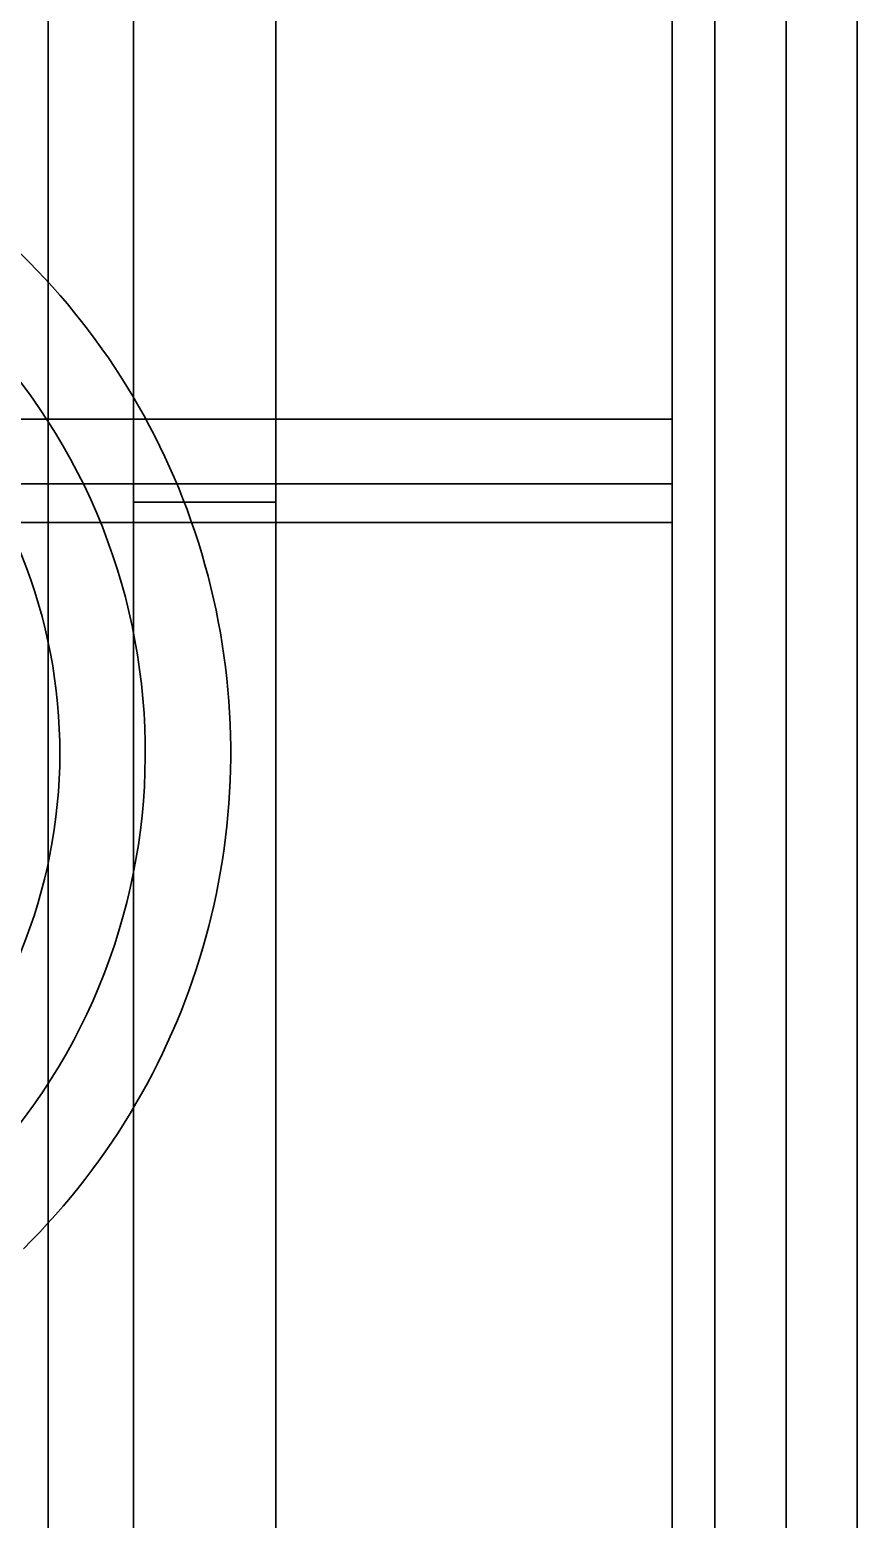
# Model space of a CAD drawing. Header units: millimetres. Extents: x -431 to 3717, y -325 to 2729.
# Drawn here: x 1396 to 1425, y 463.1 to 515.4 of the extents above; entities that cross this region are included whole.
import ezdxf

# ---------------------------------------------------------------- set-up
doc = ezdxf.new("R2010")
doc.units = ezdxf.units.MM

msp = doc.modelspace()

# ---------------------------------------------------------------- linework, layer by layer
at = {"color": 7, "linetype": 'Continuous', "lineweight": 35}
for p, q in [((1418.515, 550), (1418.515, 501.711)), ((1420.015, 50), (1420.015, 550)), ((1420.015, 50), (1420.015, 550)), ((1422.515, 50), (1422.515, 550)), ((1425.015, 50), (1425.015, 550)), ((1418.515, 547.73), (1418.515, 499.441)), ((1422.515, 541.15), (1422.515, 360.573)), ((1425.015, 360.573), (1425.015, 541.15)), ((1396.601, 538.062), (1396.601, 337)), ((1396.601, 538.062), (1396.601, 337)), ((1399.601, 532.172), (1399.601, 337)), ((1399.601, 532.172), (1399.601, 498.8)), ((1404.601, 532.172), (1404.601, 67.828)), ((1404.601, 532.172), (1404.601, 498.8)), ((1338.515, 501.711), (1418.515, 501.711)), ((1418.515, 501.711), (1418.515, 499.441)), ((1418.515, 501.711), (1418.515, 498.08)), ((1338.515, 499.441), (1418.515, 499.441)), ((1418.515, 499.441), (1418.515, 498.08)), ((1404.601, 498.8), (1399.601, 498.8)), ((1399.601, 498.8), (1399.601, 101.2)), ((1404.601, 498.8), (1404.601, 101.2)), ((1338.515, 498.08), (1418.515, 498.08)), ((1338.515, 498.08), (1418.515, 498.08)), ((1418.515, 498.08), (1418.515, 101.92)), ((1418.515, 498.08), (1418.515, 101.92))]:
    msp.add_line(p, q, dxfattribs=at)
for radius, start, end in [(24.5, 314.6585, 134.6585), (24.5, 314.6585, 134.6585), (21.5, 314.6585, 134.2993), (18.5, 314.9113, 134.6585)]:
    msp.add_arc((1378.515, 490), radius, start, end, dxfattribs=at)

doc.saveas('drawing.dxf')
